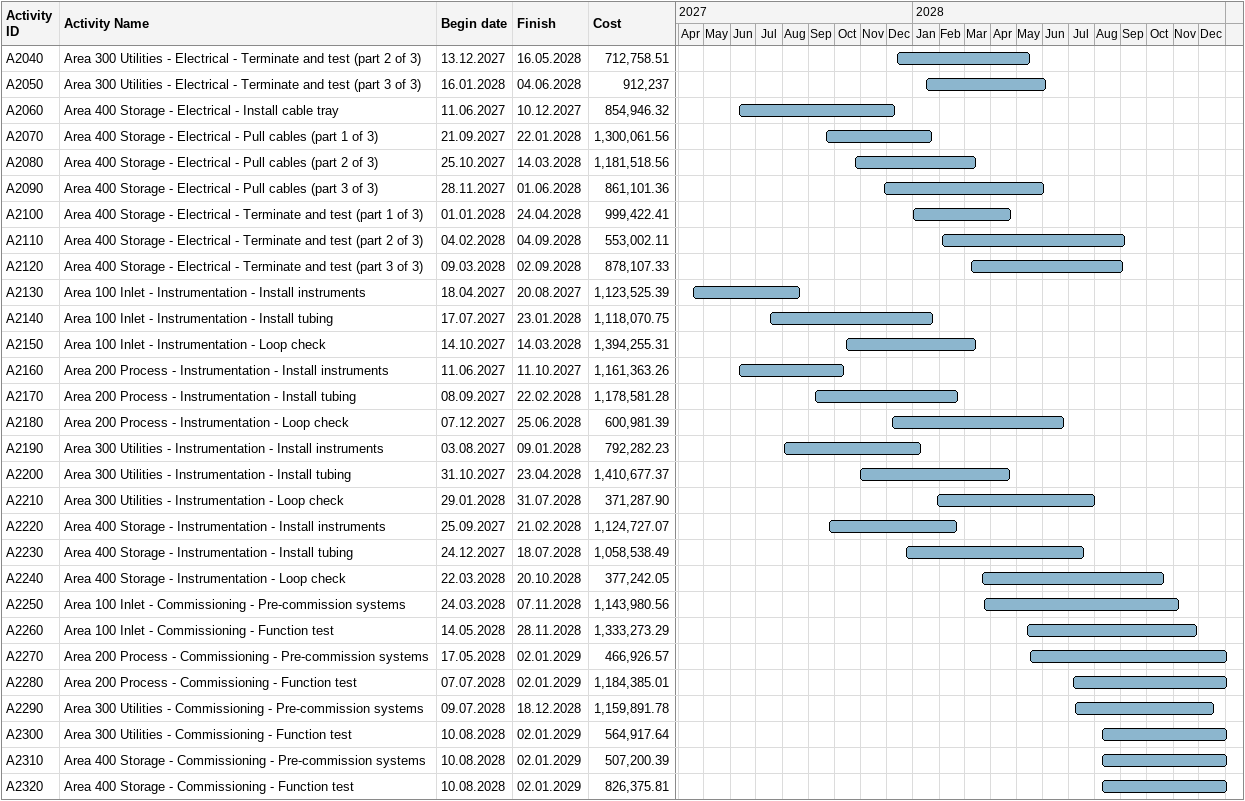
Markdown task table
| ID | Task | Start | Finish | Cost |
|---|---|---|---|---|
| A2040 | Area 300 Utilities - Electrical - Terminate and test (part 2 of 3) | 2027-12-13 | 2028-05-16 | 712758.51 |
| A2050 | Area 300 Utilities - Electrical - Terminate and test (part 3 of 3) | 2028-01-16 | 2028-06-04 | 912237 |
| A2060 | Area 400 Storage - Electrical - Install cable tray | 2027-06-11 | 2027-12-10 | 854946.32 |
| A2070 | Area 400 Storage - Electrical - Pull cables (part 1 of 3) | 2027-09-21 | 2028-01-22 | 1300061.56 |
| A2080 | Area 400 Storage - Electrical - Pull cables (part 2 of 3) | 2027-10-25 | 2028-03-14 | 1181518.56 |
| A2090 | Area 400 Storage - Electrical - Pull cables (part 3 of 3) | 2027-11-28 | 2028-06-01 | 861101.36 |
| A2100 | Area 400 Storage - Electrical - Terminate and test (part 1 of 3) | 2028-01-01 | 2028-04-24 | 999422.41 |
| A2110 | Area 400 Storage - Electrical - Terminate and test (part 2 of 3) | 2028-02-04 | 2028-09-04 | 553002.11 |
| A2120 | Area 400 Storage - Electrical - Terminate and test (part 3 of 3) | 2028-03-09 | 2028-09-02 | 878107.33 |
| A2130 | Area 100 Inlet - Instrumentation - Install instruments | 2027-04-18 | 2027-08-20 | 1123525.39 |
| A2140 | Area 100 Inlet - Instrumentation - Install tubing | 2027-07-17 | 2028-01-23 | 1118070.75 |
| A2150 | Area 100 Inlet - Instrumentation - Loop check | 2027-10-14 | 2028-03-14 | 1394255.31 |
| A2160 | Area 200 Process - Instrumentation - Install instruments | 2027-06-11 | 2027-10-11 | 1161363.26 |
| A2170 | Area 200 Process - Instrumentation - Install tubing | 2027-09-08 | 2028-02-22 | 1178581.28 |
| A2180 | Area 200 Process - Instrumentation - Loop check | 2027-12-07 | 2028-06-25 | 600981.39 |
| A2190 | Area 300 Utilities - Instrumentation - Install instruments | 2027-08-03 | 2028-01-09 | 792282.23 |
| A2200 | Area 300 Utilities - Instrumentation - Install tubing | 2027-10-31 | 2028-04-23 | 1410677.37 |
| A2210 | Area 300 Utilities - Instrumentation - Loop check | 2028-01-29 | 2028-07-31 | 371287.90 |
| A2220 | Area 400 Storage - Instrumentation - Install instruments | 2027-09-25 | 2028-02-21 | 1124727.07 |
| A2230 | Area 400 Storage - Instrumentation - Install tubing | 2027-12-24 | 2028-07-18 | 1058538.49 |
| A2240 | Area 400 Storage - Instrumentation - Loop check | 2028-03-22 | 2028-10-20 | 377242.05 |
| A2250 | Area 100 Inlet - Commissioning - Pre-commission systems | 2028-03-24 | 2028-11-07 | 1143980.56 |
| A2260 | Area 100 Inlet - Commissioning - Function test | 2028-05-14 | 2028-11-28 | 1333273.29 |
| A2270 | Area 200 Process - Commissioning - Pre-commission systems | 2028-05-17 | 2029-01-02 | 466926.57 |
| A2280 | Area 200 Process - Commissioning - Function test | 2028-07-07 | 2029-01-02 | 1184385.01 |
| A2290 | Area 300 Utilities - Commissioning - Pre-commission systems | 2028-07-09 | 2028-12-18 | 1159891.78 |
| A2300 | Area 300 Utilities - Commissioning - Function test | 2028-08-10 | 2029-01-02 | 564917.64 |
| A2310 | Area 400 Storage - Commissioning - Pre-commission systems | 2028-08-10 | 2029-01-02 | 507200.39 |
| A2320 | Area 400 Storage - Commissioning - Function test | 2028-08-10 | 2029-01-02 | 826375.81 |
